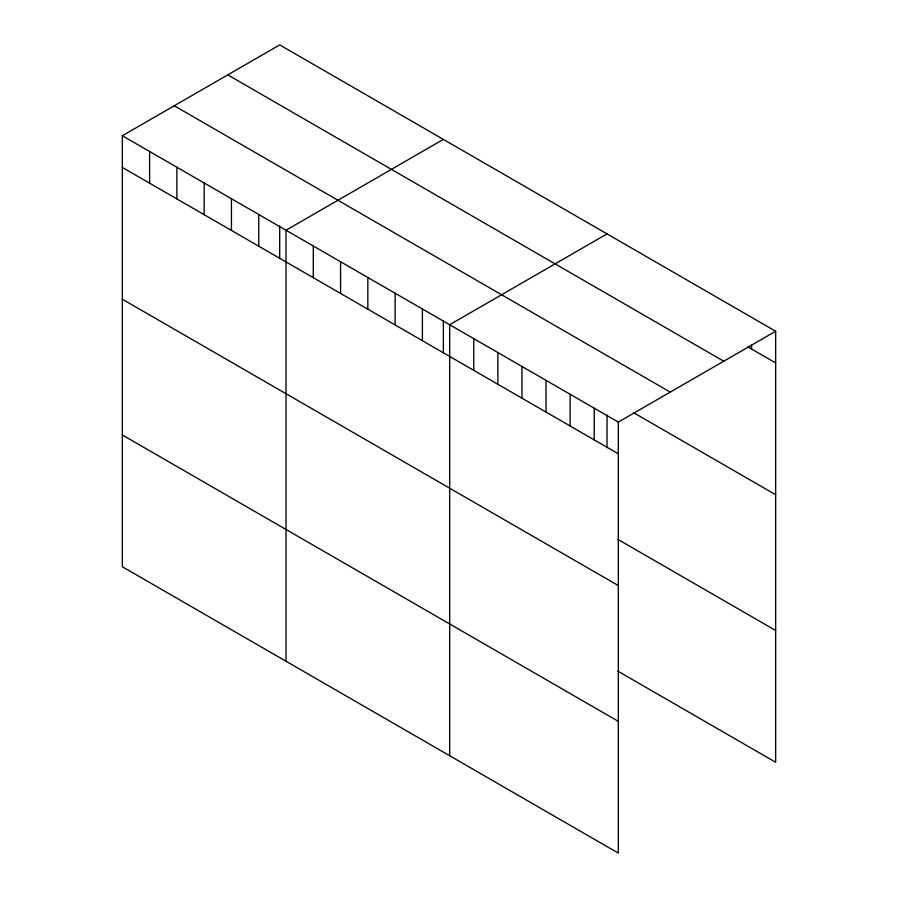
<?xml version="1.0" encoding="UTF-8"?>
<svg xmlns="http://www.w3.org/2000/svg" width="898" height="898" viewBox="0 0 898 898"><rect width="100%" height="100%" fill="white"/><g stroke="black" fill="none" stroke-linecap="round" stroke-linejoin="round"><path stroke-width="1.35" d="M122.341 135.744L618.307 422.094L618.307 853.1L122.341 566.75L122.341 135.744L279.693 44.9L775.659 331.25L775.659 762.256L617.869 671.154M443.365 139.392L286.013 230.236L286.013 661.254M607.026 233.884L449.685 324.728L449.685 755.746M618.307 422.094L775.659 331.25M747.955 346.954L775.659 362.949M227.766 74.882L723.732 361.221M174.268 105.762L670.234 392.112M633.528 412.653L775.659 494.719M122.341 167.443L618.307 453.793M617.869 539.384L775.659 630.486M122.341 299.214L618.307 585.563M122.341 434.98L618.307 721.33M751.57 344.899L751.57 349.041M607.026 415.011L607.026 447.597M594.218 408.186L594.218 439.885M570.129 394.278L570.129 425.978M546.04 380.37L546.04 412.07M521.951 366.463L521.951 398.162M497.862 352.555L497.862 384.243M473.774 338.647L473.774 370.335M443.365 320.519L443.365 353.094M422.397 308.979L422.397 340.679M395.12 293.231L395.12 324.93M367.843 277.482L367.843 309.181M340.566 261.733L340.566 293.433M313.29 245.985L313.29 277.684M279.693 226.015L279.693 258.602M258.736 214.487L258.736 246.187M231.448 198.739L231.448 230.438M204.172 182.99L204.172 214.689M176.895 167.241L176.895 198.941M149.618 151.493L149.618 183.192"/></g></svg>
